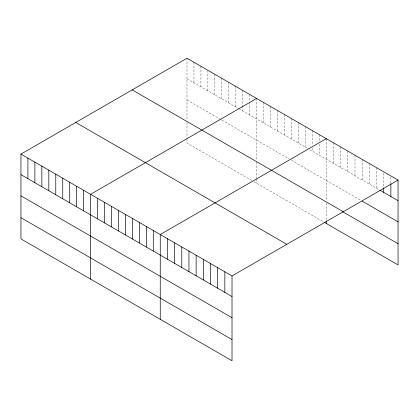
<?xml version="1.0" encoding="UTF-8"?>
<svg xmlns="http://www.w3.org/2000/svg" width="419" height="419" viewBox="0 0 419 419"><rect width="100%" height="100%" fill="white"/><g stroke="black" fill="none" stroke-linecap="round" stroke-linejoin="round"><path stroke-width="0.31" stroke-dasharray="2.1 1.57" d="M186.984 78.793L238.421 108.49M238.956 108.799L307.536 148.394M309.678 149.63L379.279 189.817M186.984 100L220.74 119.483M221.808 120.106L289.32 159.079M291.462 160.315L361.063 200.502M251.814 180.474L186.984 143.041L186.984 137.903M253.956 181.71L323.609 221.923M390.875 177.237L390.875 183.019M383.699 173.094L383.699 187.225M376.524 167.668L376.524 188.225M369.343 163.525L369.343 184.082M362.168 159.382L362.168 179.934M354.993 155.239L354.993 175.791M347.817 151.097L347.817 171.649M340.642 146.954L340.642 167.506M333.466 142.811L333.466 163.363M326.286 138.663L326.286 200.45M326.286 202.911L326.286 220.258M319.325 134.646L319.325 141.711M319.325 144.277L319.325 155.198M312.359 130.623L312.359 145.398M312.359 147.965L312.359 151.18M305.393 126.601L305.393 147.158M298.428 122.578L298.428 143.136M291.462 118.561L291.462 139.113M284.496 114.539L284.496 135.091M277.53 110.516L277.53 131.074M270.564 106.494L270.564 127.051M263.603 102.472L263.603 123.029M256.638 98.455L256.638 160.236M256.638 162.053L256.638 178.117M256.638 178.761L256.638 183.255M249.672 94.432L249.672 101.498M249.672 102.142L249.672 114.989M242.706 90.41L242.706 105.185M242.706 105.829L242.706 110.967M235.74 86.387L235.74 106.945M228.774 82.365L228.774 102.922M221.808 78.348L221.808 98.9M214.847 74.325L214.847 94.883M207.882 70.303L207.882 90.86M200.916 66.281L200.916 86.838M193.95 62.258L193.95 82.815M186.984 58.241L186.984 120.63M186.984 122.484L186.984 137.259"/><path stroke-width="0.63" d="M20.95 154.098L232.016 275.959L232.016 360.759L20.95 238.903L20.95 154.098L186.984 58.241L398.05 180.097L398.05 264.902L324.144 222.232M256.638 98.455L90.604 194.311L90.604 279.117M326.286 138.663L160.252 234.525L160.252 319.33M232.016 275.959L398.05 180.097M379.834 190.137L398.05 200.654M362.168 201.141L398.05 221.855M132.195 89.876L343.261 211.731M342.847 211.831L398.05 243.701M75.739 122.463L286.806 244.324M20.95 174.655L232.016 296.511M20.95 195.856L232.016 317.712M20.95 217.702L232.016 339.558M390.875 183.663L390.875 196.511M383.699 187.869L383.699 192.368M326.286 220.902L326.286 223.468M224.841 271.811L224.841 292.368M217.665 267.668L217.665 288.225M210.485 263.525L210.485 284.082M203.309 259.382L203.309 279.939M196.134 255.239L196.134 275.796M188.959 251.096L188.959 271.653M181.783 246.953L181.783 267.511M174.608 242.811L174.608 263.368M167.427 238.668L167.427 259.225M153.286 230.502L153.286 251.06M146.325 226.48L146.325 247.037M139.359 222.463L139.359 243.015M132.394 218.44L132.394 238.998M125.428 214.418L125.428 234.975M118.462 210.396L118.462 230.953M111.496 206.373L111.496 226.93M104.53 202.356L104.53 222.908M97.564 198.334L97.564 218.891M83.638 190.289L83.638 210.846M76.672 186.266L76.672 206.824M69.706 182.249L69.706 202.801M62.74 178.227L62.74 198.784M55.774 174.204L55.774 194.762M48.808 170.182L48.808 190.739M41.848 166.165L41.848 186.717M34.882 162.143L34.882 182.694M27.916 158.12L27.916 178.677"/></g></svg>
